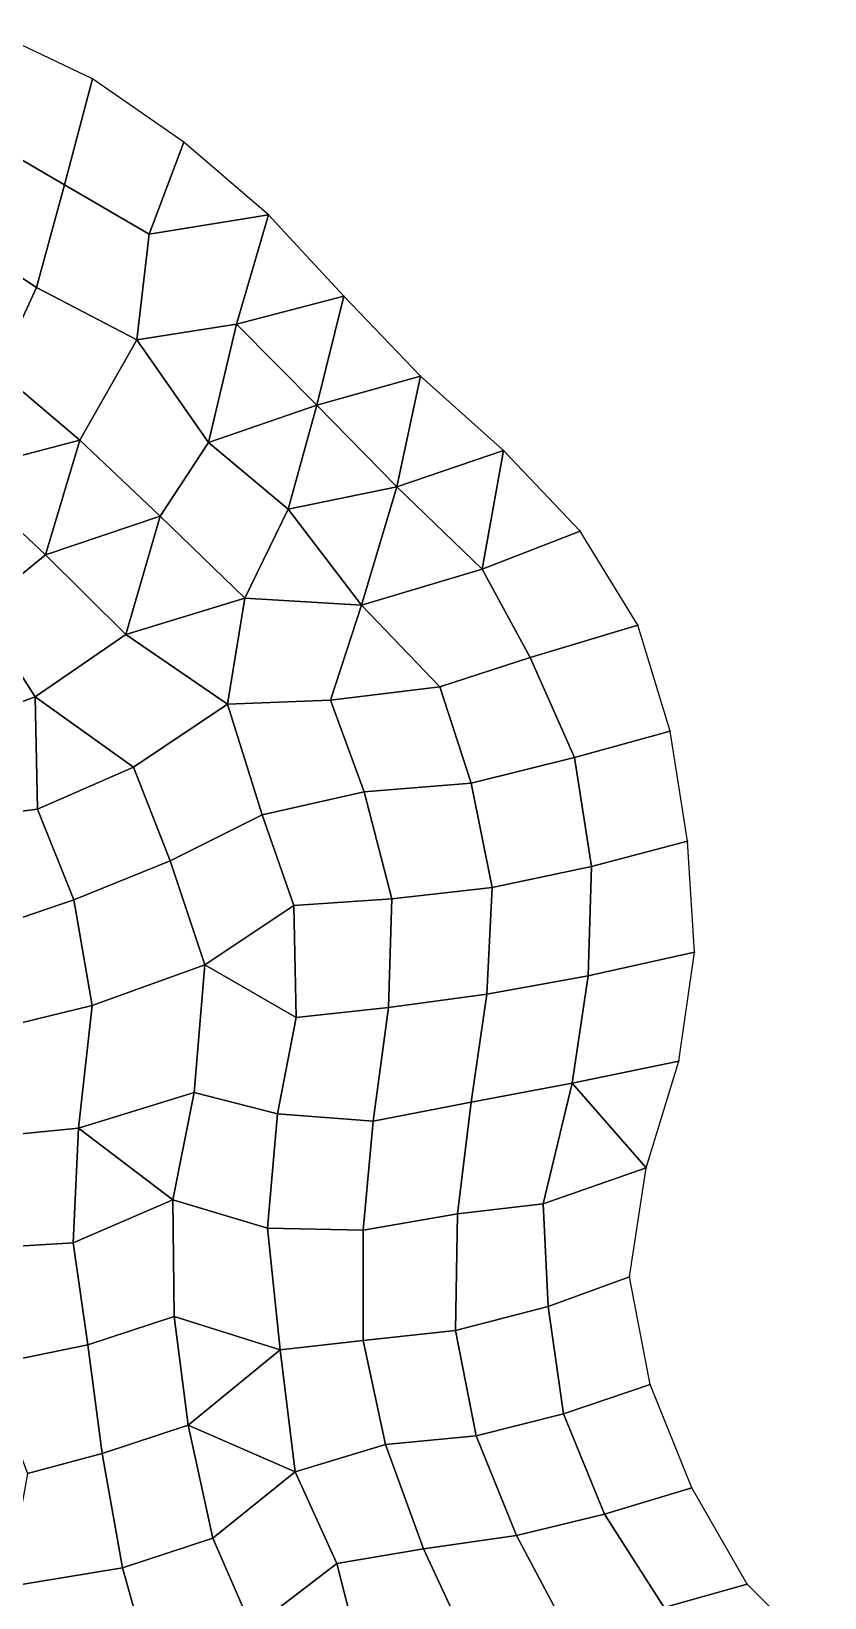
# Model space of a CAD drawing. Extents: x 727294 to 731543, y 8575035 to 8579824.
# Drawn here: x 731314.5 to 731457, y 8576777.1 to 8577058.2 of the extents above; entities that cross this region are included whole.
import ezdxf

# ---------------------------------------------------------------- set-up
doc = ezdxf.new("R2010")
doc.units = 0
for name, color, linetype in [('MESH_BOUND', 25, 'CONTINUOUS'), ('MESH_ELEMS', 250, 'CONTINUOUS'), ('MESH_NODES', 18, 'CONTINUOUS')]:
    doc.layers.add(name, color=color, linetype=linetype)

msp = doc.modelspace()

# ---------------------------------------------------------------- linework, layer by layer
at = {"layer": 'MESH_BOUND', "color": 25}
for points in [[(731325.56, 8577049.61, 38.17), (731307.54, 8577058.16, 38.17)], [(731341.95, 8577038.27, 38.17), (731325.56, 8577049.61, 38.17)], [(731357.13, 8577025.25, 38.17), (731341.95, 8577038.27, 38.17)], [(731370.67, 8577010.65, 38.17), (731357.13, 8577025.25, 38.17)], [(731384.43, 8576996.3, 38.17), (731370.67, 8577010.65, 38.17)], [(731399.32, 8576982.96, 38.17), (731384.43, 8576996.3, 38.17)], [(731413.08, 8576968.48, 38.17), (731399.32, 8576982.96, 38.17)], [(731423.45, 8576951.63, 38.17), (731413.08, 8576968.48, 38.17)], [(731429.27, 8576932.61, 38.17), (731423.45, 8576951.63, 38.17)], [(731432.35, 8576912.87, 38.17), (731429.27, 8576932.61, 38.17)], [(731433.63, 8576892.93, 38.17), (731432.35, 8576912.87, 38.17)], [(731430.83, 8576873.34, 38.17), (731433.63, 8576892.93, 38.17)], [(731424.95, 8576854.23, 38.17), (731430.83, 8576873.34, 38.17)], [(731421.99, 8576834.66, 38.17), (731424.95, 8576854.23, 38.17)], [(731425.68, 8576815.34, 38.17), (731421.99, 8576834.66, 38.17)], [(731433.16, 8576796.81, 38.17), (731425.68, 8576815.34, 38.17)], [(731443.08, 8576779.53, 38.17), (731433.16, 8576796.81, 38.17)], [(731457.01, 8576765.5, 38.17), (731443.08, 8576779.53, 38.17)]]:
    msp.add_polyline3d(points, dxfattribs=at)
at = {"layer": 'MESH_ELEMS', "color": 179}
for points in [[(731303.86, 8577040.28, 38.17), (731320.51, 8577030.6, 38.17), (731325.56, 8577049.61, 38.17), (731307.54, 8577058.16, 38.17)], [(731320.51, 8577030.6, 38.17), (731335.73, 8577021.74, 38.17), (731341.95, 8577038.27, 38.17), (731325.56, 8577049.61, 38.17)], [(731298.69, 8577023.29, 38.17), (731315.49, 8577012.18, 38.17), (731320.51, 8577030.6, 38.17), (731303.86, 8577040.28, 38.17)], [(731357.13, 8577025.25, 38.17), (731341.95, 8577038.27, 38.17), (731335.73, 8577021.74, 38.17), (731357.13, 8577025.25, 38.17)], [(731335.73, 8577021.74, 38.17), (731320.51, 8577030.6, 38.17), (731315.49, 8577012.18, 38.17), (731333.47, 8577002.79, 38.17)], [(731351.38, 8577005.64, 38.17), (731357.13, 8577025.25, 38.17), (731335.73, 8577021.74, 38.17), (731333.47, 8577002.79, 38.17)], [(731370.67, 8577010.65, 38.17), (731357.13, 8577025.25, 38.17), (731351.38, 8577005.64, 38.17), (731370.67, 8577010.65, 38.17)], [(731315.49, 8577012.18, 38.17), (731298.69, 8577023.29, 38.17), (731293.08, 8577005.79, 35.33), (731308.51, 8576997.26, 35.66)], [(731308.51, 8576997.26, 35.66), (731323.29, 8576984.8, 35.26), (731333.47, 8577002.79, 38.17), (731315.49, 8577012.18, 38.17)], [(731365.79, 8576991.07, 38.17), (731370.67, 8577010.65, 38.17), (731351.38, 8577005.64, 38.17), (731365.79, 8576991.07, 38.17)], [(731365.79, 8576991.07, 38.17), (731384.43, 8576996.3, 38.17), (731370.67, 8577010.65, 38.17), (731365.79, 8576991.07, 38.17)], [(731333.47, 8577002.79, 38.17), (731346.35, 8576984.38, 38.17), (731351.38, 8577005.64, 38.17), (731333.47, 8577002.79, 38.17)], [(731351.38, 8577005.64, 38.17), (731346.35, 8576984.38, 38.17), (731365.79, 8576991.07, 38.17), (731351.38, 8577005.64, 38.17)], [(731323.29, 8576984.8, 35.26), (731337.68, 8576971.15, 35.26), (731346.35, 8576984.38, 38.17), (731333.47, 8577002.79, 38.17)], [(731323.29, 8576984.8, 35.26), (731308.51, 8576997.26, 35.66), (731301.27, 8576979.08, 34.96), (731323.29, 8576984.8, 35.26)], [(731380.17, 8576976.43, 38.17), (731384.43, 8576996.3, 38.17), (731365.79, 8576991.07, 38.17), (731380.17, 8576976.43, 38.17)], [(731399.32, 8576982.96, 38.17), (731384.43, 8576996.3, 38.17), (731380.17, 8576976.43, 38.17), (731399.32, 8576982.96, 38.17)], [(731365.79, 8576991.07, 38.17), (731346.35, 8576984.38, 38.17), (731360.66, 8576972.41, 38.17), (731365.79, 8576991.07, 38.17)], [(731380.17, 8576976.43, 38.17), (731365.79, 8576991.07, 38.17), (731360.66, 8576972.41, 38.17), (731380.17, 8576976.43, 38.17)], [(731323.29, 8576984.8, 35.26), (731301.27, 8576979.08, 34.96), (731317.07, 8576964.2, 34.62), (731323.29, 8576984.8, 35.26)], [(731323.29, 8576984.8, 35.26), (731317.07, 8576964.2, 34.62), (731337.68, 8576971.15, 35.26), (731323.29, 8576984.8, 35.26)], [(731337.68, 8576971.15, 35.26), (731352.89, 8576956.47, 37.18), (731360.66, 8576972.41, 38.17), (731346.35, 8576984.38, 38.17)], [(731399.32, 8576982.96, 38.17), (731380.17, 8576976.43, 38.17), (731395.5, 8576961.65, 38.17), (731399.32, 8576982.96, 38.17)], [(731395.5, 8576961.65, 38.17), (731413.08, 8576968.48, 38.17), (731399.32, 8576982.96, 38.17), (731395.5, 8576961.65, 38.17)], [(731305.13, 8576954.5, 34.14), (731317.07, 8576964.2, 34.62), (731301.27, 8576979.08, 34.96), (731289.59, 8576968.05, 34.6)], [(731373.81, 8576955.18, 38.17), (731380.17, 8576976.43, 38.17), (731360.66, 8576972.41, 38.17), (731373.81, 8576955.18, 38.17)], [(731395.5, 8576961.65, 38.17), (731380.17, 8576976.43, 38.17), (731373.81, 8576955.18, 38.17), (731395.5, 8576961.65, 38.17)], [(731317.07, 8576964.2, 34.62), (731331.52, 8576949.95, 34.5), (731337.68, 8576971.15, 35.26), (731317.07, 8576964.2, 34.62)], [(731331.52, 8576949.95, 34.5), (731352.89, 8576956.47, 37.18), (731337.68, 8576971.15, 35.26), (731331.52, 8576949.95, 34.5)], [(731352.89, 8576956.47, 37.18), (731373.81, 8576955.18, 38.17), (731360.66, 8576972.41, 38.17), (731352.89, 8576956.47, 37.18)], [(731404.1, 8576945.83, 38.17), (731423.45, 8576951.63, 38.17), (731413.08, 8576968.48, 38.17), (731395.5, 8576961.65, 38.17)], [(731315.23, 8576938.77, 34.29), (731331.52, 8576949.95, 34.5), (731317.07, 8576964.2, 34.62), (731305.13, 8576954.5, 34.14)], [(731395.5, 8576961.65, 38.17), (731373.81, 8576955.18, 38.17), (731387.91, 8576940.56, 38.17), (731404.1, 8576945.83, 38.17)], [(731305.13, 8576954.5, 34.14), (731287.48, 8576947.56, 34.44), (731296.93, 8576931.98, 34.17), (731315.23, 8576938.77, 34.29)], [(731352.89, 8576956.47, 37.18), (731331.52, 8576949.95, 34.5), (731349.8, 8576937.4, 34.22), (731352.89, 8576956.47, 37.18)], [(731368.29, 8576938.15, 38.17), (731373.81, 8576955.18, 38.17), (731352.89, 8576956.47, 37.18), (731349.8, 8576937.4, 34.22)], [(731373.81, 8576955.18, 38.17), (731368.29, 8576938.15, 38.17), (731387.91, 8576940.56, 38.17), (731373.81, 8576955.18, 38.17)], [(731412.07, 8576927.86, 38.17), (731429.27, 8576932.61, 38.17), (731423.45, 8576951.63, 38.17), (731404.1, 8576945.83, 38.17)], [(731332.88, 8576926.14, 33.79), (731349.8, 8576937.4, 34.22), (731331.52, 8576949.95, 34.5), (731315.23, 8576938.77, 34.29)], [(731393.56, 8576923.25, 38.17), (731412.07, 8576927.86, 38.17), (731404.1, 8576945.83, 38.17), (731387.91, 8576940.56, 38.17)], [(731387.91, 8576940.56, 38.17), (731368.29, 8576938.15, 38.17), (731374.33, 8576921.69, 38.17), (731393.56, 8576923.25, 38.17)], [(731296.93, 8576931.98, 34.17), (731297.88, 8576916.4, 33.74), (731315.68, 8576918.58, 33.72), (731315.23, 8576938.77, 34.29)], [(731332.88, 8576926.14, 33.79), (731315.23, 8576938.77, 34.29), (731315.68, 8576918.58, 33.72), (731332.88, 8576926.14, 33.79)], [(731332.88, 8576926.14, 33.79), (731339.5, 8576909.29, 33.56), (731355.99, 8576917.58, 33.59), (731349.8, 8576937.4, 34.22)], [(731368.29, 8576938.15, 38.17), (731349.8, 8576937.4, 34.22), (731355.99, 8576917.58, 33.59), (731374.33, 8576921.69, 38.17)], [(731432.35, 8576912.87, 38.17), (731429.27, 8576932.61, 38.17), (731412.07, 8576927.86, 38.17), (731415.13, 8576908.3, 38.17)], [(731322.17, 8576902.29, 33.67), (731339.5, 8576909.29, 33.56), (731332.88, 8576926.14, 33.79), (731315.68, 8576918.58, 33.72)], [(731415.13, 8576908.3, 38.17), (731412.07, 8576927.86, 38.17), (731393.56, 8576923.25, 38.17), (731397.31, 8576904.53, 38.17)], [(731379.27, 8576902.52, 38.17), (731397.31, 8576904.53, 38.17), (731393.56, 8576923.25, 38.17), (731374.33, 8576921.69, 38.17)], [(731361.67, 8576901.31, 33.49), (731379.27, 8576902.52, 38.17), (731374.33, 8576921.69, 38.17), (731355.99, 8576917.58, 33.59)], [(731305.64, 8576896.72, 33.6), (731322.17, 8576902.29, 33.67), (731315.68, 8576918.58, 33.72), (731297.88, 8576916.4, 33.74)], [(731361.67, 8576901.31, 33.49), (731355.99, 8576917.58, 33.59), (731339.5, 8576909.29, 33.56), (731345.69, 8576890.67, 33.44)], [(731433.63, 8576892.93, 38.17), (731432.35, 8576912.87, 38.17), (731415.13, 8576908.3, 38.17), (731414.55, 8576888.69, 38.17)], [(731345.69, 8576890.67, 33.44), (731339.5, 8576909.29, 33.56), (731322.17, 8576902.29, 33.67), (731325.47, 8576883.33, 33.32)], [(731414.55, 8576888.69, 38.17), (731415.13, 8576908.3, 38.17), (731397.31, 8576904.53, 38.17), (731396.35, 8576885.37, 38.17)], [(731396.35, 8576885.37, 38.17), (731397.31, 8576904.53, 38.17), (731379.27, 8576902.52, 38.17), (731378.66, 8576883, 38.17)], [(731325.47, 8576883.33, 33.32), (731322.17, 8576902.29, 33.67), (731305.64, 8576896.72, 33.6), (731307.29, 8576878.91, 33.39)], [(731361.67, 8576901.31, 33.49), (731345.69, 8576890.67, 33.44), (731362.09, 8576881.19, 33.64), (731361.67, 8576901.31, 33.49)], [(731378.66, 8576883, 38.17), (731379.27, 8576902.52, 38.17), (731361.67, 8576901.31, 33.49), (731362.09, 8576881.19, 33.64)], [(731430.83, 8576873.34, 38.17), (731433.63, 8576892.93, 38.17), (731414.55, 8576888.69, 38.17), (731411.67, 8576869.4, 38.17)], [(731343.82, 8576867.75, 33.62), (731345.69, 8576890.67, 33.44), (731325.47, 8576883.33, 33.32), (731323.05, 8576861.32, 33.7)], [(731343.82, 8576867.75, 33.62), (731358.73, 8576863.92, 34.25), (731362.09, 8576881.19, 33.64), (731345.69, 8576890.67, 33.44)], [(731411.67, 8576869.4, 38.17), (731414.55, 8576888.69, 38.17), (731396.35, 8576885.37, 38.17), (731393.55, 8576866.03, 38.17)], [(731393.55, 8576866.03, 38.17), (731396.35, 8576885.37, 38.17), (731378.66, 8576883, 38.17), (731375.92, 8576862.58, 38.17)], [(731323.05, 8576861.32, 33.7), (731325.47, 8576883.33, 33.32), (731307.29, 8576878.91, 33.39), (731306.55, 8576859.76, 33.54)], [(731375.92, 8576862.58, 38.17), (731378.66, 8576883, 38.17), (731362.09, 8576881.19, 33.64), (731358.73, 8576863.92, 34.25)], [(731411.67, 8576869.4, 38.17), (731424.95, 8576854.23, 38.17), (731430.83, 8576873.34, 38.17), (731411.67, 8576869.4, 38.17)], [(731343.82, 8576867.75, 33.62), (731323.05, 8576861.32, 33.7), (731339.99, 8576848.48, 34.6), (731343.82, 8576867.75, 33.62)], [(731339.99, 8576848.48, 34.6), (731356.97, 8576843.39, 35.07), (731358.73, 8576863.92, 34.25), (731343.82, 8576867.75, 33.62)], [(731406.45, 8576847.8, 38.17), (731411.67, 8576869.4, 38.17), (731393.55, 8576866.03, 38.17), (731391.05, 8576845.98, 38.17)], [(731406.45, 8576847.8, 38.17), (731424.95, 8576854.23, 38.17), (731411.67, 8576869.4, 38.17), (731406.45, 8576847.8, 38.17)], [(731375.92, 8576862.58, 38.17), (731374.12, 8576843.03, 35.54), (731391.05, 8576845.98, 38.17), (731393.55, 8576866.03, 38.17)], [(731374.12, 8576843.03, 35.54), (731375.92, 8576862.58, 38.17), (731358.73, 8576863.92, 34.25), (731356.97, 8576843.39, 35.07)], [(731322.04, 8576840.8, 34.35), (731323.05, 8576861.32, 33.7), (731306.55, 8576859.76, 33.54), (731306.34, 8576839.81, 34.01)], [(731323.05, 8576861.32, 33.7), (731322.04, 8576840.8, 34.35), (731339.99, 8576848.48, 34.6), (731323.05, 8576861.32, 33.7)], [(731421.99, 8576834.66, 38.17), (731424.95, 8576854.23, 38.17), (731406.45, 8576847.8, 38.17), (731407.34, 8576829.35, 38.17)], [(731340.19, 8576827.56, 35.11), (731339.99, 8576848.48, 34.6), (731322.04, 8576840.8, 34.35), (731324.67, 8576822.45, 35.06)], [(731340.19, 8576827.56, 35.11), (731359.26, 8576821.58, 35.32), (731356.97, 8576843.39, 35.07), (731339.99, 8576848.48, 34.6)], [(731407.34, 8576829.35, 38.17), (731406.45, 8576847.8, 38.17), (731391.05, 8576845.98, 38.17), (731390.69, 8576825.06, 38.17)], [(731390.69, 8576825.06, 38.17), (731391.05, 8576845.98, 38.17), (731374.12, 8576843.03, 35.54), (731374.13, 8576823.27, 35.25)], [(731374.13, 8576823.27, 35.25), (731374.12, 8576843.03, 35.54), (731356.97, 8576843.39, 35.07), (731359.26, 8576821.58, 35.32)], [(731324.67, 8576822.45, 35.06), (731322.04, 8576840.8, 34.35), (731306.34, 8576839.81, 34.01), (731306.55, 8576818.74, 34.86)], [(731425.68, 8576815.34, 38.17), (731421.99, 8576834.66, 38.17), (731407.34, 8576829.35, 38.17), (731410.11, 8576810.11, 38.17)], [(731410.11, 8576810.11, 38.17), (731407.34, 8576829.35, 38.17), (731390.69, 8576825.06, 38.17), (731394.4, 8576806.15, 38.17)], [(731342.7, 8576808.06, 35.18), (731340.19, 8576827.56, 35.11), (731324.67, 8576822.45, 35.06), (731327.26, 8576802.95, 35.2)], [(731340.19, 8576827.56, 35.11), (731342.7, 8576808.06, 35.18), (731359.26, 8576821.58, 35.32), (731340.19, 8576827.56, 35.11)], [(731390.69, 8576825.06, 38.17), (731374.13, 8576823.27, 35.25), (731378.17, 8576804.58, 35.21), (731394.4, 8576806.15, 38.17)], [(731327.26, 8576802.95, 35.2), (731324.67, 8576822.45, 35.06), (731306.55, 8576818.74, 34.86), (731313.86, 8576799.39, 35.19)], [(731361.95, 8576799.66, 35.18), (731378.17, 8576804.58, 35.21), (731374.13, 8576823.27, 35.25), (731359.26, 8576821.58, 35.32)], [(731342.7, 8576808.06, 35.18), (731361.95, 8576799.66, 35.18), (731359.26, 8576821.58, 35.32), (731342.7, 8576808.06, 35.18)], [(731425.68, 8576815.34, 38.17), (731410.11, 8576810.11, 38.17), (731417.48, 8576792.1, 38.17), (731433.16, 8576796.81, 38.17)], [(731347.14, 8576787.76, 35.24), (731342.7, 8576808.06, 35.18), (731327.26, 8576802.95, 35.2), (731330.93, 8576782.47, 35.23)], [(731342.7, 8576808.06, 35.18), (731347.14, 8576787.76, 35.24), (731361.95, 8576799.66, 35.18), (731342.7, 8576808.06, 35.18)], [(731410.11, 8576810.11, 38.17), (731394.4, 8576806.15, 38.17), (731401.68, 8576788.23, 38.17), (731417.48, 8576792.1, 38.17)], [(731394.4, 8576806.15, 38.17), (731378.17, 8576804.58, 35.21), (731384.97, 8576785.84, 35.46), (731401.68, 8576788.23, 38.17)], [(731310.23, 8576779.02, 35.22), (731330.93, 8576782.47, 35.23), (731327.26, 8576802.95, 35.2), (731313.86, 8576799.39, 35.19)], [(731369.41, 8576783.22, 35.21), (731384.97, 8576785.84, 35.46), (731378.17, 8576804.58, 35.21), (731361.95, 8576799.66, 35.18)], [(731369.41, 8576783.22, 35.21), (731361.95, 8576799.66, 35.18), (731347.14, 8576787.76, 35.24), (731354.22, 8576771.56, 35.24)], [(731433.16, 8576796.81, 38.17), (731417.48, 8576792.1, 38.17), (731428.16, 8576775.32, 38.17), (731443.08, 8576779.53, 38.17)], [(731410.82, 8576771.01, 38.17), (731428.16, 8576775.32, 38.17), (731417.48, 8576792.1, 38.17), (731401.68, 8576788.23, 38.17)], [(731330.93, 8576782.47, 35.23), (731336.05, 8576764.17, 35.26), (731354.22, 8576771.56, 35.24), (731347.14, 8576787.76, 35.24)], [(731374.33, 8576763.97, 35.42), (731393.25, 8576768.11, 35.6), (731384.97, 8576785.84, 35.46), (731369.41, 8576783.22, 35.21)], [(731393.25, 8576768.11, 35.6), (731410.82, 8576771.01, 38.17), (731401.68, 8576788.23, 38.17), (731384.97, 8576785.84, 35.46)], [(731374.33, 8576763.97, 35.42), (731369.41, 8576783.22, 35.21), (731354.22, 8576771.56, 35.24), (731361.69, 8576751.25, 35.32)], [(731330.93, 8576782.47, 35.23), (731310.23, 8576779.02, 35.22), (731318.28, 8576761.33, 35.25), (731336.05, 8576764.17, 35.26)], [(731299.35, 8576757.19, 36.14), (731318.28, 8576761.33, 35.25), (731310.23, 8576779.02, 35.22), (731289.85, 8576774.61, 36.38)], [(731435.56, 8576758.24, 38.17), (731457.01, 8576765.5, 38.17), (731443.08, 8576779.53, 38.17), (731428.16, 8576775.32, 38.17)]]:
    msp.add_3dface(points, dxfattribs=at)
at = {"layer": 'MESH_NODES', "color": 18}
for p in [(731325.56, 8577049.61, 38.17), (731341.95, 8577038.27, 38.17), (731320.51, 8577030.6, 38.17), (731357.13, 8577025.25, 38.17), (731335.73, 8577021.74, 38.17), (731315.49, 8577012.18, 38.17), (731370.67, 8577010.65, 38.17), (731351.38, 8577005.64, 38.17), (731333.47, 8577002.79, 38.17), (731384.43, 8576996.3, 38.17), (731365.79, 8576991.07, 38.17), (731323.29, 8576984.8, 35.26), (731346.35, 8576984.38, 38.17), (731399.32, 8576982.96, 38.17), (731380.17, 8576976.43, 38.17), (731337.68, 8576971.15, 35.26), (731360.66, 8576972.41, 38.17), (731413.08, 8576968.48, 38.17), (731317.07, 8576964.2, 34.62), (731395.5, 8576961.65, 38.17), (731352.89, 8576956.47, 37.18), (731373.81, 8576955.18, 38.17), (731423.45, 8576951.63, 38.17), (731331.52, 8576949.95, 34.5), (731404.1, 8576945.83, 38.17), (731387.91, 8576940.56, 38.17), (731315.23, 8576938.77, 34.29), (731349.8, 8576937.4, 34.22), (731368.29, 8576938.15, 38.17), (731429.27, 8576932.61, 38.17), (731332.88, 8576926.14, 33.79), (731412.07, 8576927.86, 38.17), (731393.56, 8576923.25, 38.17), (731374.33, 8576921.69, 38.17), (731315.68, 8576918.58, 33.72), (731355.99, 8576917.58, 33.59), (731432.35, 8576912.87, 38.17), (731339.5, 8576909.29, 33.56), (731415.13, 8576908.3, 38.17), (731397.31, 8576904.53, 38.17), (731322.17, 8576902.29, 33.67), (731361.67, 8576901.31, 33.49), (731379.27, 8576902.52, 38.17), (731433.63, 8576892.93, 38.17), (731345.69, 8576890.67, 33.44), (731414.55, 8576888.69, 38.17), (731396.35, 8576885.37, 38.17), (731325.47, 8576883.33, 33.32), (731362.09, 8576881.19, 33.64), (731378.66, 8576883, 38.17), (731430.83, 8576873.34, 38.17), (731343.82, 8576867.75, 33.62), (731411.67, 8576869.4, 38.17), (731393.55, 8576866.03, 38.17), (731358.73, 8576863.92, 34.25), (731375.92, 8576862.58, 38.17), (731323.05, 8576861.32, 33.7), (731424.95, 8576854.23, 38.17), (731339.99, 8576848.48, 34.6), (731406.45, 8576847.8, 38.17), (731391.05, 8576845.98, 38.17), (731356.97, 8576843.39, 35.07), (731374.12, 8576843.03, 35.54), (731322.04, 8576840.8, 34.35), (731421.99, 8576834.66, 38.17), (731407.34, 8576829.35, 38.17), (731340.19, 8576827.56, 35.11), (731390.69, 8576825.06, 38.17), (731324.67, 8576822.45, 35.06), (731374.13, 8576823.27, 35.25), (731359.26, 8576821.58, 35.32), (731425.68, 8576815.34, 38.17), (731342.7, 8576808.06, 35.18), (731410.11, 8576810.11, 38.17), (731394.4, 8576806.15, 38.17), (731327.26, 8576802.95, 35.2), (731378.17, 8576804.58, 35.21), (731361.95, 8576799.66, 35.18), (731433.16, 8576796.81, 38.17), (731417.48, 8576792.1, 38.17), (731347.14, 8576787.76, 35.24), (731384.97, 8576785.84, 35.46), (731401.68, 8576788.23, 38.17), (731369.41, 8576783.22, 35.21), (731330.93, 8576782.47, 35.23), (731443.08, 8576779.53, 38.17)]:
    msp.add_point(p, dxfattribs=at)

doc.saveas('drawing.dxf')
